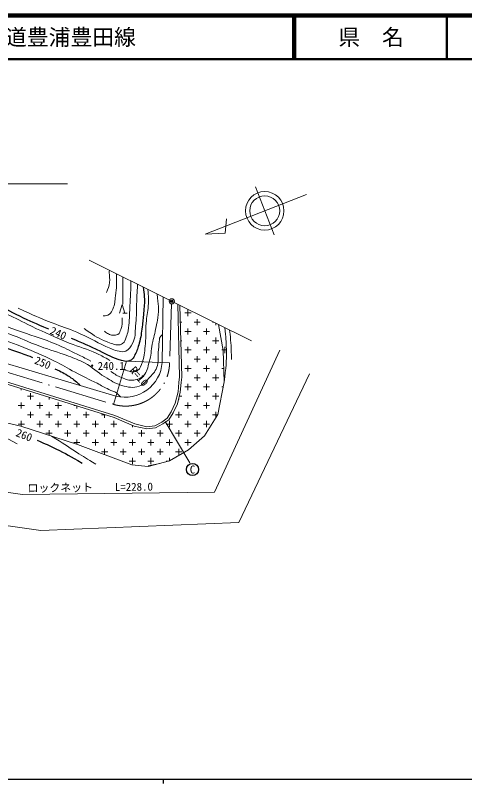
# Model space of a CAD drawing. Units: millimetres, scale not verified. Extents: x 40000 to 680000, y 20000 to 380000.
# Drawn here: x 234105 to 337067, y 204000 to 380000 of the extents above; entities that cross this region are included whole.
import ezdxf
from ezdxf.enums import TextEntityAlignment as Align

# ---------------------------------------------------------------- set-up
doc = ezdxf.new("R2010")
doc.units = ezdxf.units.MM
doc.header["$LTSCALE"] = 1000
doc.header["$PDMODE"] = 32
doc.header["$PDSIZE"] = 500
doc.linetypes.add('LONG_DASHED_DOTTED', pattern=[15.25, 12, -1.5, 0.25, -1.5])
for name, color, linetype, lineweight in [('M-BGD', 7, 'Continuous', 13), ('M-BMK', 2, 'LONG_DASHED_DOTTED', 13), ('M-STR-HTXT', 7, 'Continuous', 13), ('M-STR-STRC', 7, 'Continuous', 25), ('M-TTL', 2, 'Continuous', 140), ('M-TTL-BAND', 7, 'Continuous', 25), ('M-TTL-LINE', 7, 'Continuous', 50)]:
    doc.layers.add(name, color=color, linetype=linetype, lineweight=lineweight)
doc.layers.add('M-OTRS', color=6, linetype='Continuous')
doc.layers.add('M-TTL-TXT', color=7, linetype='Continuous')
doc.styles.add('ＭＳ ゴシック', font='')
doc.styles.get('ＭＳ ゴシック').set_extended_font_data('MS Gothic')

msp = doc.modelspace()

# ---------------------------------------------------------------- linework, layer by layer
at = {"layer": 'M-BGD'}
for p, q in [((267982, 315467), (267745, 300476)), ((258007, 311771), (258607, 313771)), ((258607, 313771), (259207, 311771)), ((271742, 297173), (271320, 313809)), ((272242, 297186), (271812, 313565)), ((258707, 311771), (259707, 311771)), ((272944, 311835), (274358, 311835)), ((273651, 312542), (273651, 311127)), ((275772, 310420), (275772, 309006)), ((271913, 309713), (272237, 309713)), ((273651, 308299), (273651, 306885)), ((275065, 309713), (276479, 309713)), ((277893, 308299), (277893, 306885)), ((279308, 309713), (279569, 309713)), ((280015, 309492), (280015, 309006)), ((272944, 307592), (274358, 307592)), ((277186, 307592), (278601, 307592)), ((272024, 305471), (272237, 305471)), ((275065, 305471), (276479, 305471)), ((275772, 306178), (275772, 304764)), ((279308, 305471), (280722, 305471)), ((280015, 306178), (280015, 304764)), ((272944, 303349), (274358, 303349)), ((273651, 304056), (273651, 302642)), ((277186, 303349), (278601, 303349)), ((277893, 304056), (277893, 302642)), ((281429, 303349), (282451, 303349)), ((282136, 304056), (282136, 302642)), ((275065, 301228), (276479, 301228)), ((275772, 301935), (275772, 300521)), ((279308, 301228), (280722, 301228)), ((280015, 301935), (280015, 300521)), ((273651, 299814), (273651, 298400)), ((277893, 299814), (277893, 298400)), ((272944, 299107), (274358, 299107)), ((275772, 297692), (275772, 296278)), ((277186, 299107), (278601, 299107)), ((280015, 297692), (280015, 296278)), ((281429, 299107), (281857, 299107)), ((275065, 296985), (276479, 296985)), ((279308, 296985), (280722, 296985)), ((235467, 294481), (235467, 294157)), ((272944, 294864), (274358, 294864)), ((273651, 295571), (273651, 294157)), ((277186, 294864), (278601, 294864)), ((277893, 295571), (277893, 294157)), ((281429, 294864), (281732, 294864)), ((236881, 292743), (238295, 292743)), ((237588, 293450), (237588, 292036)), ((241831, 292503), (241831, 292036)), ((271530, 292233), (271530, 292036)), ((271657, 292743), (272237, 292743)), ((275065, 292743), (276479, 292743)), ((275772, 293450), (275772, 292036)), ((279308, 292743), (280722, 292743)), ((280015, 293450), (280015, 292036)), ((234760, 290621), (236174, 290621)), ((235467, 291328), (235467, 289914)), ((239003, 290621), (240417, 290621)), ((239710, 291328), (239710, 289914)), ((243245, 290621), (244659, 290621)), ((243952, 291328), (243952, 289914)), ((247488, 290621), (247887, 290621)), ((248195, 290526), (248195, 289914)), ((272944, 290621), (274358, 290621)), ((273651, 291328), (273651, 289914)), ((277186, 290621), (278601, 290621)), ((277893, 291328), (277893, 289914)), ((237588, 289207), (237588, 287793)), ((241831, 289207), (241831, 287793)), ((246074, 289207), (246074, 287793)), ((250316, 289207), (250316, 287793)), ((271530, 289207), (271530, 287793)), ((275772, 289207), (275772, 287793)), ((280015, 289207), (280015, 287793)), ((235467, 287086), (235467, 285849)), ((236881, 288500), (238295, 288500)), ((239710, 287086), (239710, 285672)), ((241124, 288500), (242538, 288500)), ((243952, 287086), (243952, 285672)), ((245367, 288500), (246781, 288500)), ((248195, 287086), (248195, 285672)), ((249609, 288500), (251023, 288500)), ((252438, 287086), (252438, 285672)), ((253852, 288500), (254713, 288500)), ((254559, 288548), (254559, 287793)), ((256680, 287086), (256680, 285672)), ((269408, 287086), (269408, 285672)), ((270822, 288500), (272237, 288500)), ((273651, 287086), (273651, 285672)), ((275065, 288500), (276479, 288500)), ((277893, 287086), (277893, 285672)), ((279308, 288500), (280486, 288500)), ((234760, 286379), (236174, 286379)), ((239003, 286379), (240417, 286379)), ((243245, 286379), (244659, 286379)), ((247488, 286379), (248902, 286379)), ((251731, 286379), (253145, 286379)), ((255973, 286379), (257387, 286379)), ((260923, 286099), (260923, 285672)), ((268701, 286379), (270115, 286379)), ((272944, 286379), (274358, 286379)), ((277186, 286379), (278601, 286379)), ((241124, 284257), (242538, 284257)), ((241831, 284965), (241831, 283809)), ((245367, 284257), (246781, 284257)), ((246074, 284965), (246074, 283550)), ((249609, 284257), (251023, 284257)), ((250316, 284965), (250316, 283550)), ((253852, 284257), (255266, 284257)), ((254559, 284965), (254559, 283550)), ((258094, 284257), (259509, 284257)), ((258802, 284965), (258802, 283550)), ((262337, 284257), (263751, 284257)), ((263044, 284965), (263044, 283550)), ((266580, 284257), (267994, 284257)), ((267287, 284965), (267287, 283550)), ((270822, 284257), (272237, 284257)), ((271530, 284965), (271530, 283550)), ((275065, 284257), (276479, 284257)), ((275772, 284965), (275772, 283550)), ((247488, 282136), (248902, 282136)), ((248195, 282843), (248195, 281769)), ((251731, 282136), (253145, 282136)), ((252438, 282843), (252438, 281429)), ((255973, 282136), (257387, 282136)), ((256680, 282843), (256680, 281429)), ((260216, 282136), (261630, 282136)), ((260923, 282843), (260923, 281429)), ((264458, 282136), (265873, 282136)), ((265166, 282843), (265166, 281429)), ((268701, 282136), (270115, 282136)), ((269408, 282843), (269408, 281429)), ((272944, 282136), (274358, 282136)), ((273651, 282843), (273651, 281429)), ((253852, 280015), (255266, 280015)), ((254559, 280722), (254559, 279392)), ((258094, 280015), (259509, 280015)), ((258802, 280722), (258802, 279308)), ((262337, 280015), (263751, 280015)), ((263044, 280722), (263044, 279308)), ((266580, 280015), (267994, 280015)), ((267287, 280722), (267287, 279308)), ((270822, 280015), (272237, 280015)), ((271530, 280722), (271530, 279308)), ((260923, 278601), (260923, 277186)), ((265166, 278601), (265166, 277186)), ((269408, 278601), (269408, 277940)), ((260216, 277893), (261630, 277893)), ((264458, 277893), (265873, 277893)), ((264572, 276774), (267186, 277362)), ((268701, 277893), (269235, 277893))]:
    msp.add_line(p, q, dxfattribs=at)
for points in [[(123722, 311171), (128153, 310881), (132377, 310632), (137802, 309928), (141777, 309183), (175186, 302616), (182001, 301860), (186970, 301667), (193831, 301901), (207621, 303275), (213612, 303496), (219326, 303358), (224875, 302281), (230507, 300707), (257158, 292779)], [(280661, 309171), (281729, 303249), (281953, 296014), (280524, 288560), (277418, 283652), (273815, 280485), (269405, 277938), (264575, 276684), (260786, 277056), (248363, 281715), (235381, 285877), (224634, 288300), (216808, 289231), (208825, 289339), (201030, 288424), (192706, 288237), (181153, 288921), (172208, 290039), (141740, 295055), (131925, 296918), (121117, 298471), (120924, 308431)], [(227983, 296806), (256738, 287871), (261351, 285918), (264212, 285243), (266233, 285486), (267930, 286393), (269248, 287352), (270256, 288914), (271229, 291032), (271894, 293690), (272099, 295859), (272239, 297118)], [(228130, 297284), (256910, 288341), (261507, 286395), (264240, 285750), (266081, 285971), (267663, 286818), (268878, 287701), (269817, 289155), (270755, 291198), (271400, 293775), (271602, 295910), (271742, 297173)]]:
    msp.add_lwpolyline(points, dxfattribs=at)
msp.add_arc((259224, 301067), 8542, 256.00164, 356.02958, dxfattribs=at)
at = {"layer": 'M-BGD', "lineweight": 25}
for points, knots in [([(136939, 322681), (139159, 321693), (139837, 321432), (141743, 320762), (144637, 319744), (146448, 319787), (149335, 318746), (153113, 317385), (155082, 316251), (158804, 314743), (164244, 312540), (167263, 311220), (172801, 309277), (175543, 308315), (177052, 307656), (179882, 307000), (182976, 306282), (184705, 305695), (187875, 305509), (189782, 305397), (190856, 305578), (192761, 305716), (195225, 305894), (196591, 306164), (199056, 306337), (202174, 306556), (203922, 306760), (207048, 306751), (212073, 306737), (214885, 306411), (219886, 305923), (222973, 305622), (224728, 305529), (227754, 304846), (230357, 304259), (231812, 303886), (234338, 303024), (235791, 302528), (236292, 302354), (238024, 301657)], [0, 0, 0, 0, 1, 1, 1, 2, 2, 2, 3, 3, 3, 4, 4, 4, 5, 5, 5, 6, 6, 6, 7, 7, 7, 8, 8, 8, 9, 9, 9, 10, 10, 10, 11, 11, 11, 12, 12, 12, 13, 13, 13, 13]), ([(263387, 317748), (263571, 316717), (263604, 316382), (263661, 315500), (263757, 314045), (263570, 313227), (263468, 311773), (263383, 310562), (263323, 309884), (263165, 308681), (262968, 307184), (262904, 306326), (262489, 304874), (262192, 303837), (262005, 303250), (261517, 302288), (261293, 301848), (261233, 301528), (260854, 301212), (260527, 300939), (260287, 300797), (259864, 300757), (259300, 300703), (258972, 300792), (258425, 300936), (256355, 301478), (255354, 302246), (253400, 303117), (252334, 303592), (251759, 303906), (250694, 304386), (249254, 305036), (248771, 305225), (246967, 305960)], [0, 0, 0, 0, 1, 1, 1, 2, 2, 2, 3, 3, 3, 4, 4, 4, 5, 5, 5, 6, 6, 6, 7, 7, 7, 8, 8, 8, 9, 9, 9, 10, 10, 10, 11, 11, 11, 11]), ([(172800, 316120), (175031, 315399), (175652, 315215), (177501, 314708), (180065, 314006), (181502, 313564), (184133, 313179), (185965, 312912), (187003, 312786), (188854, 312765), (191187, 312739), (192493, 312920), (194817, 313124), (197730, 313380), (199335, 313767), (202243, 314063), (206214, 314467), (208454, 314501), (212431, 314836), (215301, 315078), (216898, 315357), (219774, 315526), (221239, 315612), (222069, 315755), (223529, 315609), (225770, 315384), (227013, 314979), (229105, 314146), (231520, 313184), (232694, 312254), (235041, 311136), (237595, 309920), (238467, 309559), (241667, 308210)], [0, 0, 0, 0, 1, 1, 1, 2, 2, 2, 3, 3, 3, 4, 4, 4, 5, 5, 5, 6, 6, 6, 7, 7, 7, 8, 8, 8, 9, 9, 9, 10, 10, 10, 11, 11, 11, 11]), ([(243169, 299028), (244752, 298264), (245266, 298071), (246482, 297247), (247025, 296879), (247340, 296684), (247839, 296258), (248275, 295886), (248423, 295736), (248894, 295238)], [0, 0, 0, 0, 1, 1, 1, 2, 2, 2, 3, 3, 3, 3]), ([(239099, 282663), (241154, 281778), (241717, 281517), (243364, 280717), (245779, 279543), (246559, 279069), (249410, 277445)], [0, 0, 0, 0, 1, 1, 1, 2, 2, 2, 2])]:
    msp.add_open_spline(points, degree=3, knots=knots, dxfattribs=at)
at = {"layer": 'M-BGD'}
for points, knots in [([(147846, 320815), (150956, 319415), (151757, 319063), (154244, 317896), (155760, 317184), (156581, 316725), (158116, 316053), (160231, 315127), (161448, 314684), (163610, 313872), (168089, 312190), (170610, 311271), (175149, 309759), (177744, 308894), (179188, 308367), (181830, 307660), (183784, 307138), (184864, 306646), (186883, 306528), (190871, 306296), (193118, 306704), (197097, 307053), (199906, 307299), (201461, 307650), (204275, 307826), (208559, 308094), (210975, 308024), (215263, 307854), (219034, 307704), (221154, 307612), (224898, 307136), (226337, 306953), (227135, 306771), (228542, 306418), (231317, 305723), (232831, 305160), (235499, 304127), (238511, 302960), (240159, 302198), (243064, 300786), (244947, 299871), (245923, 299205), (247785, 298246), (249748, 297235), (250873, 296718), (252837, 295706), (253887, 295165), (254460, 294831), (255515, 294298), (256223, 293941), (256747, 293949), (257357, 293440), (257707, 293148), (257856, 293002), (258162, 292592)], [0, 0, 0, 0, 1, 1, 1, 2, 2, 2, 3, 3, 3, 4, 4, 4, 5, 5, 5, 6, 6, 6, 7, 7, 7, 8, 8, 8, 9, 9, 9, 10, 10, 10, 11, 11, 11, 12, 12, 12, 13, 13, 13, 14, 14, 14, 15, 15, 15, 16, 16, 16, 17, 17, 17, 18, 18, 18, 18]), ([(257268, 320786), (257297, 318448), (257361, 317695), (257068, 315748), (256888, 314556), (256934, 313828), (256447, 312725), (256220, 312212), (256118, 311847), (255660, 311524), (255198, 311199), (254825, 311197), (254252, 311193)], [0, 0, 0, 0, 1, 1, 1, 2, 2, 2, 3, 3, 3, 4, 4, 4, 4]), ([(255644, 321592), (255632, 321352), (255632, 321286), (255628, 321090), (255606, 320184), (255800, 319670), (255683, 318771), (255562, 317844), (255399, 317462), (254993, 316480)], [0, 0, 0, 0, 1, 1, 1, 2, 2, 2, 3, 3, 3, 3]), ([(260602, 319131), (260493, 315959), (260474, 315123), (260307, 312560), (260185, 310682), (260273, 309607), (259934, 307756), (259826, 307161), (259730, 306832), (259520, 306265), (259294, 305654), (259201, 305223), (258692, 304816), (258316, 304514), (257974, 304533), (257491, 304526), (256926, 304518), (256620, 304682), (256083, 304857), (255475, 305056), (255142, 305191), (254551, 305437), (252582, 306258), (251953, 306831), (249872, 308253)], [0, 0, 0, 0, 1, 1, 1, 2, 2, 2, 3, 3, 3, 4, 4, 4, 5, 5, 5, 6, 6, 6, 7, 7, 7, 8, 8, 8, 8]), ([(234786, 312903), (238496, 311229), (239488, 310759), (242564, 309535), (244749, 308666), (246024, 308310), (248196, 307409), (250865, 306304), (252201, 305334), (254849, 304179), (256000, 303677), (256623, 303270), (257859, 303047), (258453, 302940), (258861, 302840), (259405, 303103), (260222, 303498), (260518, 304038), (260956, 304833), (261723, 306222), (261487, 307256), (261674, 308833), (261902, 310762), (261792, 311861), (261881, 313802), (261962, 315592), (261991, 316156), (262105, 318384)], [0, 0, 0, 0, 1, 1, 1, 2, 2, 2, 3, 3, 3, 4, 4, 4, 5, 5, 5, 6, 6, 6, 7, 7, 7, 8, 8, 8, 9, 9, 9, 9]), ([(264492, 317199), (264610, 315471), (264639, 314934), (264572, 313484), (264500, 311910), (264200, 311052), (264076, 309481), (263931, 307663), (264105, 306629), (263910, 304816), (263733, 303171), (263751, 302203), (263217, 300637), (262927, 299786), (262822, 299151), (262088, 298632), (261101, 297933), (260025, 298486), (259005, 298915)], [0, 0, 0, 0, 1, 1, 1, 2, 2, 2, 3, 3, 3, 4, 4, 4, 5, 5, 5, 6, 6, 6, 6]), ([(168997, 316561), (170565, 315833), (171062, 315649), (172421, 315153), (174952, 314231), (176486, 314087), (179102, 313442), (181801, 312776), (183283, 312236), (186031, 311813), (188352, 311456), (189674, 311351), (192022, 311316), (194714, 311276), (196213, 311613), (198896, 311840), (205197, 312375), (208708, 312905), (215019, 313304), (217398, 313454), (218737, 313541), (221120, 313469), (223044, 313411), (224133, 313411), (226034, 313110), (228431, 312731), (229791, 312446), (232053, 311564), (234367, 310662), (235513, 309820), (237767, 308776), (241127, 307220), (243014, 306353), (246436, 304939), (248899, 303920), (250419, 303682), (252813, 302509), (253987, 301934), (254413, 301729), (255767, 300936)], [0, 0, 0, 0, 1, 1, 1, 2, 2, 2, 3, 3, 3, 4, 4, 4, 5, 5, 5, 6, 6, 6, 7, 7, 7, 8, 8, 8, 9, 9, 9, 10, 10, 10, 11, 11, 11, 12, 12, 12, 13, 13, 13, 13]), ([(255994, 298445), (257012, 297712), (257409, 297429), (258437, 297030), (259481, 296626), (260131, 296268), (261239, 296430), (262179, 296567), (262783, 296772), (263447, 297451), (264377, 298401), (264390, 299311), (264778, 300582), (265256, 302147), (265168, 303107), (265490, 304712), (265801, 306261), (266060, 307111), (266374, 308660), (266535, 309456), (266647, 309899), (266760, 310703), (267056, 312808), (266851, 313667), (266616, 316145)], [0, 0, 0, 0, 1, 1, 1, 2, 2, 2, 3, 3, 3, 4, 4, 4, 5, 5, 5, 6, 6, 6, 7, 7, 7, 8, 8, 8, 8]), ([(184287, 308823), (186201, 308425), (186800, 308339), (188428, 308161), (190969, 307882), (192422, 307895), (194971, 308078), (198307, 308317), (200102, 309047), (203419, 309486), (206026, 309830), (207499, 309959), (210127, 310065), (213344, 310196), (215157, 310207), (218368, 309983), (221805, 309743), (223738, 309509), (227106, 308782), (229296, 308309), (230459, 307788), (232572, 307042), (235399, 306045), (236885, 305230), (239695, 304185), (242241, 303238), (243740, 302913), (246279, 301949), (247743, 301393), (248576, 301098), (249965, 300375), (251915, 299360), (252706, 298297), (254603, 297187), (256057, 296335), (256842, 295732), (258454, 295240), (259971, 294777), (261014, 294553), (262512, 295075), (263522, 295426), (263897, 296031), (264624, 296814), (265474, 297729), (266090, 298213), (266529, 299381), (266993, 300614), (266736, 301425), (266860, 302736), (266956, 303737), (266949, 304304), (267091, 305300), (267146, 305688), (267073, 305948), (267270, 306288), (267431, 306566), (267568, 306680), (267846, 306876)], [0, 0, 0, 0, 1, 1, 1, 2, 2, 2, 3, 3, 3, 4, 4, 4, 5, 5, 5, 6, 6, 6, 7, 7, 7, 8, 8, 8, 9, 9, 9, 10, 10, 10, 11, 11, 11, 12, 12, 12, 13, 13, 13, 14, 14, 14, 15, 15, 15, 16, 16, 16, 17, 17, 17, 18, 18, 18, 19, 19, 19, 19]), ([(220689, 311302), (223714, 310949), (224655, 310794), (227149, 310225), (230503, 309460), (232258, 308578), (235514, 307465), (238641, 306395), (240446, 305929), (243492, 304649), (245396, 303849), (246417, 303299), (248268, 302385), (249492, 301781), (249885, 301584), (251388, 300811)], [0, 0, 0, 0, 1, 1, 1, 2, 2, 2, 3, 3, 3, 4, 4, 4, 5, 5, 5, 5]), ([(258600, 310696), (258583, 309539), (258657, 309024), (258250, 308073), (258047, 307597), (258060, 307164), (257606, 306914), (257199, 306689), (256893, 306697), (256428, 306730), (256038, 306757), (255828, 306864), (255471, 307024), (255064, 307208), (254917, 307332), (254514, 307650)], [0, 0, 0, 0, 1, 1, 1, 2, 2, 2, 3, 3, 3, 4, 4, 4, 5, 5, 5, 5]), ([(282074, 308470), (282368, 306145), (282417, 305419), (282468, 303456), (282545, 300543), (282356, 299466), (281953, 296014)], [0, 0, 0, 0, 1, 1, 1, 2, 2, 2, 2]), ([(283208, 307907), (283369, 306479), (283407, 306088), (283490, 304919), (283593, 303455), (283594, 302963), (283628, 301164)], [0, 0, 0, 0, 1, 1, 1, 2, 2, 2, 2]), ([(211729, 289300), (216156, 288793), (217648, 288501), (221333, 287508), (226756, 286047), (228715, 284839), (234543, 281835)], [0, 0, 0, 0, 1, 1, 1, 2, 2, 2, 2]), ([(242399, 283627), (245157, 281842), (245856, 281387), (248085, 279971), (249828, 278865), (250379, 278517), (252557, 277155)], [0, 0, 0, 0, 1, 1, 1, 2, 2, 2, 2])]:
    msp.add_open_spline(points, degree=3, knots=knots, dxfattribs=at)
msp.add_open_spline([(258715, 320067), (258720, 316955), (258720, 316955), (258724, 313843)], degree=3, dxfattribs=at)
at = {"layer": 'M-BMK'}
for p, q in [((269925, 313892), (269444, 300415)), ((228727, 299266), (256586, 290880))]:
    msp.add_line(p, q, dxfattribs=at)
at = {"layer": 'M-BMK', "linetype": 'Continuous'}
msp.add_circle((269946, 314491), 600, dxfattribs=at)
at = {"layer": 'M-BMK'}
msp.add_arc((259381, 300548), 10064, 253.87558, 359.24169, dxfattribs=at)
at = {"layer": 'M-OTRS'}
msp.add_point((269946, 314491), dxfattribs=at)
at = {"layer": 'M-STR-HTXT'}
for p, q in [((96970, 341418), (246026, 341418)), ((293404, 329747), (289108, 340699)), ((300839, 338982), (277566, 329853)), ((282210, 330095), (282505, 333370)), ((277566, 329853), (282210, 330095)), ((269409, 314758), (251020, 323888)), ((288244, 305406), (270483, 314225)), ((256586, 290880), (259562, 300768)), ((269444, 300415), (259562, 300768)), ((268412, 286926), (274085, 277484))]:
    msp.add_line(p, q, dxfattribs=at)
for points in [[(118844, 286824), (235707, 270209), (279732, 270768), (294687, 303333)], [(164082, 272851), (239908, 261986), (285331, 263803), (301543, 297905)]]:
    msp.add_lwpolyline(points, dxfattribs=at)
for radius in [4412, 3431]:
    msp.add_circle((291256, 335223), radius, dxfattribs=at)
at = {"layer": 'M-STR-STRC'}
msp.add_circle((274710, 275959), 1398, dxfattribs=at)
at = {"layer": 'M-TTL'}
msp.add_line((680000, 380000), (40000, 380000), dxfattribs=at)
at = {"layer": 'M-TTL-BAND'}
for p, q in [((40000, 205000), (579000, 205000)), ((268000, 205000), (268000, 204000))]:
    msp.add_line(p, q, dxfattribs=at)
at = {"layer": 'M-TTL-LINE'}
for p, q in [((297750, 380000), (297750, 370000)), ((298250, 380000), (298250, 370000)), ((333000, 380000), (333000, 370000)), ((40000, 370000), (680000, 370000))]:
    msp.add_line(p, q, dxfattribs=at)

# ---------------------------------------------------------------- texts
at = {"layer": 'M-BGD', "style": 'ＭＳ ゴシック'}
for s, rotation, p in [('240', 336.425, (243949, 307188)), ('250', 337.319, (240386, 300421)), ('260', 338.445, (236124, 283838))]:
    msp.add_text(s, height=1833, rotation=rotation, dxfattribs=at).set_placement(p, align=Align.MIDDLE_CENTER)
msp.add_text('・240.1', height=1833, dxfattribs=at).set_placement((254833, 299692), align=Align.MIDDLE_CENTER)
at = {"layer": 'M-STR-HTXT', "style": 'ＭＳ ゴシック'}
for s, rotation, p in [('R=10', 310.446, (261362, 296346)), ('ロックネット\u3000\u3000L=228.0', 0.728, (251287, 270407))]:
    msp.add_text(s, height=1833, rotation=rotation, dxfattribs=at).set_placement(p, align=Align.BOTTOM_CENTER)
at = {"layer": 'M-STR-STRC', "style": 'ＭＳ ゴシック'}
msp.add_text('C', height=1833, dxfattribs=at).set_placement((274710, 275959), align=Align.MIDDLE_CENTER)
at = {"layer": 'M-TTL-TXT', "style": 'ＭＳ ゴシック'}
msp.add_text('一般県道豊浦豊田線', height=3666, dxfattribs=at).set_placement((216734, 375000), align=Align.MIDDLE_LEFT)
msp.add_text('県\u3000名', height=3666, dxfattribs=at).set_placement((315625, 375000), align=Align.MIDDLE_CENTER)

doc.saveas('drawing.dxf')
